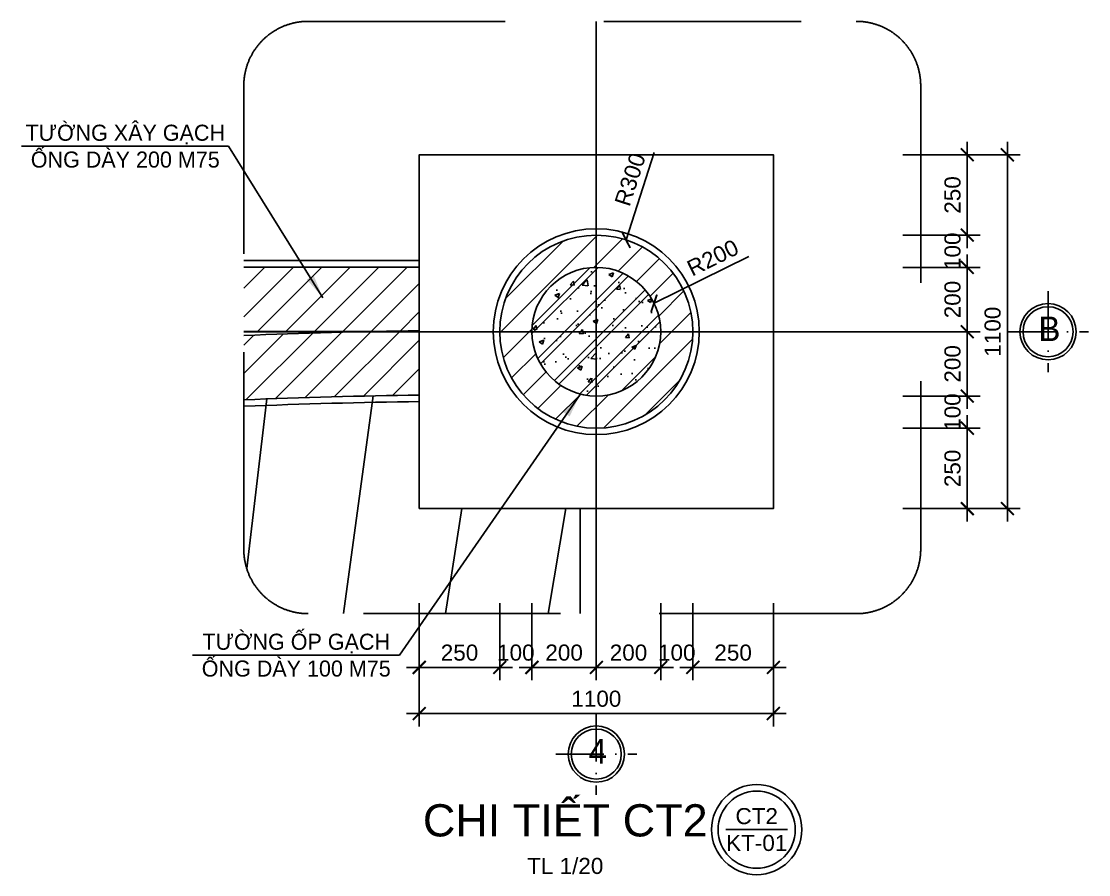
# Model space of a CAD drawing. Header units: inches. Extents: x 452443 to 881249, y 975131 to 1198310.
# Drawn here: x 583054 to 586369, y 1111321 to 1113974 of the extents above; entities that cross this region are included whole.
import ezdxf
from ezdxf.enums import TextEntityAlignment as Align

# ---------------------------------------------------------------- set-up
doc = ezdxf.new("R2010")
doc.units = ezdxf.units.IN
doc.header["$LTSCALE"] = 3.5
doc.header["$MEASUREMENT"] = 0
for name, pattern in [('ACAD_ISO10W100', [18, 12, -3, 0, -3]), ('CENTER', [2, 1.25, -0.25, 0.25, -0.25]), ('HIDDEN', [0.375, 0.25, -0.125])]:
    doc.linetypes.add(name, pattern=pattern)
for name, color, linetype in [('DOOR-84', 84, 'Continuous'), ('hatch', 4, 'Continuous'), ('Mui ten', 9, 'Continuous'), ('Net thay', 140, 'Continuous'), ('Netcat', 5, 'Continuous'), ('Netthay_126', 126, 'Continuous'), ('NOI THAT', 42, 'Continuous'), ('phong', 2, 'Continuous'), ('text', 3, 'Continuous'), ('thuocdo', 3, 'Continuous'), ('Truc', 252, 'Continuous'), ('VISIONABLE-LINE126', 126, 'Continuous')]:
    doc.layers.add(name, color=color, linetype=linetype)
doc.styles.add('chu 1', font='VHELVEN0.TTF')
doc.styles.get("Standard").update_dxf_attribs({"font": 'times.ttf'})
doc.styles.add('STYLE5', font='VAVON_.TTF')
doc.dimstyles.new('MUITEN', dxfattribs={"dimtxt": 250, "dimasz": 150, "dimexe": 1.25, "dimexo": 1.5, "dimgap": 1.5, "dimtad": 1, "dimdec": 0, "dimlfac": 2, "dimrnd": 1.38778e-17, "dimtxsty": 'Standard', "dimcen": 1, "dimclrd": 8, "dimclre": 8, "dimclrt": 7, "dimaunit": 1, "dimazin": 0, "dimtfac": 1, "dimtdec": 0, "dimtmove": 0, "dimatfit": 3, "dimfxl": 1, "dimarcsym": 0})
doc.dimstyles.new('TL20...', dxfattribs={"dimscale": 20, "dimtxt": 2.5, "dimasz": 2, "dimexe": 2, "dimexo": 2, "dimgap": 1, "dimtad": 1, "dimdec": 0, "dimzin": 0, "dimdsep": 46, "dimtxsty": 'chu 1', "dimblk": 'ARCHTICK', "dimcen": 2, "dimdle": 2, "dimclrd": 256, "dimclre": 256, "dimclrt": 256, "dimadec": 1, "dimazin": 0, "dimtfac": 1, "dimtdec": 0, "dimtix": 1, "dimtofl": 0, "dimtmove": 0, "dimatfit": 3, "dimldrblk": 'ARCHTICK', "dimfxl": 10, "dimfxlon": 1, "dimtolj": 1, "dimtzin": 0, "dimlwd": -1, "dimarcsym": 0})

# ---------------------------------------------------------------- blocks, each defined once
blk = doc.blocks.new('truc tron')
at = {"layer": 'DOOR-84', "linetype": 'ACAD_ISO10W100', "ltscale": 20}
for p, q in [((0, -710), (0, 710)), ((710, 0), (-710, 0))]:
    blk.add_line(p, q, dxfattribs=at)
at = {"layer": 'DOOR-84', "linetype": 'Continuous'}
blk.add_circle((0, 0), 492, dxfattribs=at)
at = {"layer": 'NOI THAT', "linetype": 'Continuous'}
blk.add_circle((0, 0), 437, dxfattribs=at)
blk = doc.blocks.new('_ArchTick')
at = {"color": 0, "linetype": 'ByBlock', "const_width": 0.15}
blk.add_lwpolyline([(-0.5, -0.5), (0.5, 0.5)], dxfattribs=at)
blk = doc.blocks.new('*D2663')
at = {"layer": 'DEFPOINTS', "color": 0}
for p in [(584539.8, 1113059), (584289.8, 1112885.3), (584539.8, 1111965.4)]:
    blk.add_point(p, dxfattribs=at)
at = {"layer": 'thuocdo', "lineweight": -2}
for p, q in [((584289.8, 1112165.4), (584289.8, 1111925.4)), ((584539.8, 1112165.4), (584539.8, 1111925.4))]:
    blk.add_line(p, q, dxfattribs=at)
at = {"layer": 'thuocdo'}
blk.add_line((584249.8, 1111965.4), (584579.8, 1111965.4), dxfattribs=at)
at = {"layer": 'thuocdo', "xscale": 40, "yscale": 40, "zscale": 40, "rotation": 180}
blk.add_blockref('_ArchTick', (584289.8, 1111965.4), dxfattribs=at)
at = {"layer": 'thuocdo', "xscale": 40, "yscale": 40, "zscale": 40}
blk.add_blockref('_ArchTick', (584539.8, 1111965.4), dxfattribs=at)
at = {"layer": 'thuocdo', "insert": (584414.8, 1112011.1), "char_height": 50, "attachment_point": 5, "style": 'chu 1'}
blk.add_mtext('\\A1;250', dxfattribs=at)
blk = doc.blocks.new('*D2664')
at = {"layer": 'DEFPOINTS', "color": 0}
for p in [(584539.8, 1113059), (584639.8, 1113059), (584639.8, 1111965.4)]:
    blk.add_point(p, dxfattribs=at)
at = {"layer": 'thuocdo', "lineweight": -2}
for p, q in [((584539.8, 1112165.4), (584539.8, 1111925.4)), ((584639.8, 1112165.4), (584639.8, 1111925.4))]:
    blk.add_line(p, q, dxfattribs=at)
at = {"layer": 'thuocdo'}
for p, q in [((584539.8, 1111965.4), (584499.8, 1111965.4)), ((584639.8, 1111965.4), (584679.8, 1111965.4))]:
    blk.add_line(p, q, dxfattribs=at)
at = {"layer": 'thuocdo', "xscale": 40, "yscale": 40, "zscale": 40}
blk.add_blockref('_ArchTick', (584539.8, 1111965.4), dxfattribs=at)
at = {"layer": 'thuocdo', "xscale": 40, "yscale": 40, "zscale": 40, "rotation": 180}
blk.add_blockref('_ArchTick', (584639.8, 1111965.4), dxfattribs=at)
at = {"layer": 'thuocdo', "insert": (584589.8, 1112011.1), "char_height": 50, "attachment_point": 5, "style": 'chu 1'}
blk.add_mtext('\\A1;100', dxfattribs=at)
blk = doc.blocks.new('*D2665')
at = {"layer": 'DEFPOINTS', "color": 0}
for p in [(584639.8, 1113059), (584839.8, 1113059), (584839.8, 1111965.4)]:
    blk.add_point(p, dxfattribs=at)
at = {"layer": 'thuocdo', "lineweight": -2}
for p, q in [((584639.8, 1112165.4), (584639.8, 1111925.4)), ((584839.8, 1112165.4), (584839.8, 1111925.4))]:
    blk.add_line(p, q, dxfattribs=at)
at = {"layer": 'thuocdo'}
blk.add_line((584599.8, 1111965.4), (584879.8, 1111965.4), dxfattribs=at)
at = {"layer": 'thuocdo', "xscale": 40, "yscale": 40, "zscale": 40, "rotation": 180}
blk.add_blockref('_ArchTick', (584639.8, 1111965.4), dxfattribs=at)
at = {"layer": 'thuocdo', "xscale": 40, "yscale": 40, "zscale": 40}
blk.add_blockref('_ArchTick', (584839.8, 1111965.4), dxfattribs=at)
at = {"layer": 'thuocdo', "insert": (584739.8, 1112011.1), "char_height": 50, "attachment_point": 5, "style": 'chu 1'}
blk.add_mtext('\\A1;200', dxfattribs=at)
blk = doc.blocks.new('*D2666')
at = {"layer": 'DEFPOINTS', "color": 0}
for p in [(584839.8, 1113059), (585039.8, 1113059), (585039.8, 1111965.4)]:
    blk.add_point(p, dxfattribs=at)
at = {"layer": 'thuocdo', "lineweight": -2}
for p, q in [((584839.8, 1112165.4), (584839.8, 1111925.4)), ((585039.8, 1112165.4), (585039.8, 1111925.4))]:
    blk.add_line(p, q, dxfattribs=at)
at = {"layer": 'thuocdo'}
blk.add_line((584799.8, 1111965.4), (585079.8, 1111965.4), dxfattribs=at)
at = {"layer": 'thuocdo', "xscale": 40, "yscale": 40, "zscale": 40, "rotation": 180}
blk.add_blockref('_ArchTick', (584839.8, 1111965.4), dxfattribs=at)
at = {"layer": 'thuocdo', "xscale": 40, "yscale": 40, "zscale": 40}
blk.add_blockref('_ArchTick', (585039.8, 1111965.4), dxfattribs=at)
at = {"layer": 'thuocdo', "insert": (584939.8, 1112011.1), "char_height": 50, "attachment_point": 5, "style": 'chu 1'}
blk.add_mtext('\\A1;200', dxfattribs=at)
blk = doc.blocks.new('*D2667')
at = {"layer": 'DEFPOINTS', "color": 0}
for p in [(585039.8, 1113059), (585139.8, 1113059), (585139.8, 1111965.4)]:
    blk.add_point(p, dxfattribs=at)
at = {"layer": 'thuocdo', "lineweight": -2}
for p, q in [((585039.8, 1112165.4), (585039.8, 1111925.4)), ((585139.8, 1112165.4), (585139.8, 1111925.4))]:
    blk.add_line(p, q, dxfattribs=at)
at = {"layer": 'thuocdo'}
for p, q in [((585039.8, 1111965.4), (584999.8, 1111965.4)), ((585139.8, 1111965.4), (585179.8, 1111965.4))]:
    blk.add_line(p, q, dxfattribs=at)
at = {"layer": 'thuocdo', "xscale": 40, "yscale": 40, "zscale": 40}
blk.add_blockref('_ArchTick', (585039.8, 1111965.4), dxfattribs=at)
at = {"layer": 'thuocdo', "xscale": 40, "yscale": 40, "zscale": 40, "rotation": 180}
blk.add_blockref('_ArchTick', (585139.8, 1111965.4), dxfattribs=at)
at = {"layer": 'thuocdo', "insert": (585089.8, 1112011.1), "char_height": 50, "attachment_point": 5, "style": 'chu 1'}
blk.add_mtext('\\A1;100', dxfattribs=at)
blk = doc.blocks.new('*D2668')
at = {"layer": 'DEFPOINTS', "color": 0}
for p in [(585139.8, 1113059), (585389.8, 1113059), (585389.8, 1111965.4)]:
    blk.add_point(p, dxfattribs=at)
at = {"layer": 'thuocdo', "lineweight": -2}
for p, q in [((585139.8, 1112165.4), (585139.8, 1111925.4)), ((585389.8, 1112165.4), (585389.8, 1111925.4))]:
    blk.add_line(p, q, dxfattribs=at)
at = {"layer": 'thuocdo'}
blk.add_line((585099.8, 1111965.4), (585429.8, 1111965.4), dxfattribs=at)
at = {"layer": 'thuocdo', "xscale": 40, "yscale": 40, "zscale": 40, "rotation": 180}
blk.add_blockref('_ArchTick', (585139.8, 1111965.4), dxfattribs=at)
at = {"layer": 'thuocdo', "xscale": 40, "yscale": 40, "zscale": 40}
blk.add_blockref('_ArchTick', (585389.8, 1111965.4), dxfattribs=at)
at = {"layer": 'thuocdo', "insert": (585264.8, 1112011.1), "char_height": 50, "attachment_point": 5, "style": 'chu 1'}
blk.add_mtext('\\A1;250', dxfattribs=at)
blk = doc.blocks.new('*D2669')
at = {"layer": 'DEFPOINTS', "color": 0}
for p in [(585389.8, 1112063.4), (584289.8, 1112045.4), (585389.8, 1111822.1)]:
    blk.add_point(p, dxfattribs=at)
at = {"layer": 'thuocdo', "lineweight": -2}
for p, q in [((584289.8, 1112005.4), (584289.8, 1111782.1)), ((585389.8, 1112022.1), (585389.8, 1111782.1))]:
    blk.add_line(p, q, dxfattribs=at)
at = {"layer": 'thuocdo'}
blk.add_line((584249.8, 1111822.1), (585429.8, 1111822.1), dxfattribs=at)
at = {"layer": 'thuocdo', "xscale": 40, "yscale": 40, "zscale": 40, "rotation": 180}
blk.add_blockref('_ArchTick', (584289.8, 1111822.1), dxfattribs=at)
at = {"layer": 'thuocdo', "xscale": 40, "yscale": 40, "zscale": 40}
blk.add_blockref('_ArchTick', (585389.8, 1111822.1), dxfattribs=at)
at = {"layer": 'thuocdo', "insert": (584839.8, 1111867.8), "char_height": 50, "attachment_point": 5, "style": 'chu 1'}
blk.add_mtext('\\A1;1100', dxfattribs=at)
blk = doc.blocks.new('*D2670')
at = {"layer": 'DEFPOINTS', "color": 0}
for p in [(584932.2, 1113294.4), (584839.8, 1113009)]:
    blk.add_point(p, dxfattribs=at)
at = {"layer": 'thuocdo'}
blk.add_line((585020, 1113565.6), (584932.2, 1113294.4), dxfattribs=at)
at = {"layer": 'thuocdo', "lineweight": -2}
for p, q in [((584839.8, 1112969), (584839.8, 1113049)), ((584799.8, 1113009), (584879.8, 1113009))]:
    blk.add_line(p, q, dxfattribs=at)
at = {"layer": 'thuocdo', "xscale": 40, "yscale": 40, "zscale": 40, "rotation": 252.0583807570708}
blk.add_blockref('_ArchTick', (584932.2, 1113294.4), dxfattribs=at)
at = {"layer": 'thuocdo', "insert": (584945, 1113482.1), "char_height": 50, "attachment_point": 5, "rotation": 72.0584, "style": 'chu 1'}
blk.add_mtext('\\A1;R300', dxfattribs=at)
blk = doc.blocks.new('*D2671')
at = {"layer": 'DEFPOINTS', "color": 0}
for p in [(585019.1, 1113097.6), (584839.8, 1113009)]:
    blk.add_point(p, dxfattribs=at)
at = {"layer": 'thuocdo'}
blk.add_line((585313.8, 1113243.1), (585019.1, 1113097.6), dxfattribs=at)
at = {"layer": 'thuocdo', "lineweight": -2}
for p, q in [((584839.8, 1112969), (584839.8, 1113049)), ((584799.8, 1113009), (584879.8, 1113009))]:
    blk.add_line(p, q, dxfattribs=at)
at = {"layer": 'thuocdo', "xscale": 40, "yscale": 40, "zscale": 40, "rotation": 206.2874651445031}
blk.add_blockref('_ArchTick', (585019.1, 1113097.6), dxfattribs=at)
at = {"layer": 'thuocdo', "insert": (585201.6, 1113238.7), "char_height": 50, "attachment_point": 5, "rotation": 26.2875, "style": 'chu 1'}
blk.add_mtext('\\A1;R200', dxfattribs=at)
blk = doc.blocks.new('*D2688')
at = {"layer": 'DEFPOINTS', "color": 0}
for p in [(584839.8, 1112709), (585992.3, 1112709), (584877.3, 1112459)]:
    blk.add_point(p, dxfattribs=at)
at = {"layer": 'thuocdo'}
blk.add_line((585992.3, 1112419), (585992.3, 1112749), dxfattribs=at)
at = {"layer": 'thuocdo', "lineweight": -2}
for p, q in [((585792.3, 1112709), (586032.3, 1112709)), ((585792.3, 1112459), (586032.3, 1112459))]:
    blk.add_line(p, q, dxfattribs=at)
at = {"layer": 'thuocdo', "xscale": 40, "yscale": 40, "zscale": 40}
for p, rotation in [((585992.3, 1112709), 90), ((585992.3, 1112459), 270)]:
    blk.add_blockref('_ArchTick', p, dxfattribs=dict(at, rotation=rotation))
at = {"layer": 'thuocdo', "insert": (585946.6, 1112584), "char_height": 50, "attachment_point": 5, "rotation": 90, "style": 'chu 1'}
blk.add_mtext('\\A1;250', dxfattribs=at)
blk = doc.blocks.new('*D2689')
at = {"layer": 'DEFPOINTS', "color": 0}
for p in [(584839.8, 1112809), (585992.3, 1112809), (584839.8, 1112709)]:
    blk.add_point(p, dxfattribs=at)
at = {"layer": 'thuocdo'}
for p, q in [((585992.3, 1112809), (585992.3, 1112849)), ((585992.3, 1112709), (585992.3, 1112669))]:
    blk.add_line(p, q, dxfattribs=at)
at = {"layer": 'thuocdo', "lineweight": -2}
for p, q in [((585792.3, 1112809), (586032.3, 1112809)), ((585792.3, 1112709), (586032.3, 1112709))]:
    blk.add_line(p, q, dxfattribs=at)
at = {"layer": 'thuocdo', "xscale": 40, "yscale": 40, "zscale": 40}
for p, rotation in [((585992.3, 1112809), 270), ((585992.3, 1112709), 90)]:
    blk.add_blockref('_ArchTick', p, dxfattribs=dict(at, rotation=rotation))
at = {"layer": 'thuocdo', "insert": (585946.6, 1112759), "char_height": 50, "attachment_point": 5, "rotation": 90, "style": 'chu 1'}
blk.add_mtext('\\A1;100', dxfattribs=at)
blk = doc.blocks.new('*D2690')
at = {"layer": 'DEFPOINTS', "color": 0}
for p in [(584839.8, 1113009), (585992.3, 1113009), (584839.8, 1112809)]:
    blk.add_point(p, dxfattribs=at)
at = {"layer": 'thuocdo'}
blk.add_line((585992.3, 1112769), (585992.3, 1113049), dxfattribs=at)
at = {"layer": 'thuocdo', "lineweight": -2}
for p, q in [((585792.3, 1113009), (586032.3, 1113009)), ((585792.3, 1112809), (586032.3, 1112809))]:
    blk.add_line(p, q, dxfattribs=at)
at = {"layer": 'thuocdo', "xscale": 40, "yscale": 40, "zscale": 40}
for p, rotation in [((585992.3, 1113009), 90), ((585992.3, 1112809), 270)]:
    blk.add_blockref('_ArchTick', p, dxfattribs=dict(at, rotation=rotation))
at = {"layer": 'thuocdo', "insert": (585946.6, 1112909), "char_height": 50, "attachment_point": 5, "rotation": 90, "style": 'chu 1'}
blk.add_mtext('\\A1;200', dxfattribs=at)
blk = doc.blocks.new('*D2691')
at = {"layer": 'DEFPOINTS', "color": 0}
for p in [(584839.8, 1113209), (585992.3, 1113209), (584839.8, 1113009)]:
    blk.add_point(p, dxfattribs=at)
at = {"layer": 'thuocdo'}
blk.add_line((585992.3, 1112969), (585992.3, 1113249), dxfattribs=at)
at = {"layer": 'thuocdo', "lineweight": -2}
for p, q in [((585792.3, 1113209), (586032.3, 1113209)), ((585792.3, 1113009), (586032.3, 1113009))]:
    blk.add_line(p, q, dxfattribs=at)
at = {"layer": 'thuocdo', "xscale": 40, "yscale": 40, "zscale": 40}
for p, rotation in [((585992.3, 1113209), 90), ((585992.3, 1113009), 270)]:
    blk.add_blockref('_ArchTick', p, dxfattribs=dict(at, rotation=rotation))
at = {"layer": 'thuocdo', "insert": (585946.6, 1113109), "char_height": 50, "attachment_point": 5, "rotation": 90, "style": 'chu 1'}
blk.add_mtext('\\A1;200', dxfattribs=at)
blk = doc.blocks.new('*D2692')
at = {"layer": 'DEFPOINTS', "color": 0}
for p in [(584839.8, 1113309), (585992.3, 1113309), (584839.8, 1113209)]:
    blk.add_point(p, dxfattribs=at)
at = {"layer": 'thuocdo'}
for p, q in [((585992.3, 1113309), (585992.3, 1113349)), ((585992.3, 1113209), (585992.3, 1113169))]:
    blk.add_line(p, q, dxfattribs=at)
at = {"layer": 'thuocdo', "lineweight": -2}
for p, q in [((585792.3, 1113309), (586032.3, 1113309)), ((585792.3, 1113209), (586032.3, 1113209))]:
    blk.add_line(p, q, dxfattribs=at)
at = {"layer": 'thuocdo', "xscale": 40, "yscale": 40, "zscale": 40}
for p, rotation in [((585992.3, 1113309), 270), ((585992.3, 1113209), 90)]:
    blk.add_blockref('_ArchTick', p, dxfattribs=dict(at, rotation=rotation))
at = {"layer": 'thuocdo', "insert": (585946.6, 1113259), "char_height": 50, "attachment_point": 5, "rotation": 90, "style": 'chu 1'}
blk.add_mtext('\\A1;100', dxfattribs=at)
blk = doc.blocks.new('*D2693')
at = {"layer": 'DEFPOINTS', "color": 0}
for p in [(584839.8, 1113559), (585992.3, 1113559), (584839.8, 1113309)]:
    blk.add_point(p, dxfattribs=at)
at = {"layer": 'thuocdo'}
blk.add_line((585992.3, 1113269), (585992.3, 1113599), dxfattribs=at)
at = {"layer": 'thuocdo', "lineweight": -2}
for p, q in [((585792.3, 1113559), (586032.3, 1113559)), ((585792.3, 1113309), (586032.3, 1113309))]:
    blk.add_line(p, q, dxfattribs=at)
at = {"layer": 'thuocdo', "xscale": 40, "yscale": 40, "zscale": 40}
for p, rotation in [((585992.3, 1113559), 90), ((585992.3, 1113309), 270)]:
    blk.add_blockref('_ArchTick', p, dxfattribs=dict(at, rotation=rotation))
at = {"layer": 'thuocdo', "insert": (585946.6, 1113434), "char_height": 50, "attachment_point": 5, "rotation": 90, "style": 'chu 1'}
blk.add_mtext('\\A1;250', dxfattribs=at)
blk = doc.blocks.new('*D2694')
at = {"layer": 'DEFPOINTS', "color": 0}
for p in [(585882, 1113559), (586116.9, 1113559), (585882, 1112459)]:
    blk.add_point(p, dxfattribs=at)
at = {"layer": 'thuocdo'}
blk.add_line((586116.9, 1112419), (586116.9, 1113599), dxfattribs=at)
at = {"layer": 'thuocdo', "lineweight": -2}
for p, q in [((585922, 1113559), (586156.9, 1113559)), ((585922, 1112459), (586156.9, 1112459))]:
    blk.add_line(p, q, dxfattribs=at)
at = {"layer": 'thuocdo', "xscale": 40, "yscale": 40, "zscale": 40}
for p, rotation in [((586116.9, 1113559), 90), ((586116.9, 1112459), 270)]:
    blk.add_blockref('_ArchTick', p, dxfattribs=dict(at, rotation=rotation))
at = {"layer": 'thuocdo', "insert": (586071.2, 1113009), "char_height": 50, "attachment_point": 5, "rotation": 90, "style": 'chu 1'}
blk.add_mtext('\\A1;1100', dxfattribs=at)

msp = doc.modelspace()

# ---------------------------------------------------------------- hatches: boundary and pattern name
at = {"layer": 'hatch'}
h = msp.add_hatch(dxfattribs=at)
h.set_pattern_fill('ANSI31', color=256, scale=500)
h.set_pattern_definition([(45, (684061.71, 933662.05), (-44.194174, 44.194174), [])])
h.paths.add_polyline_path([(584539.8, 1113009, 1), (585139.8, 1113009, 1)])
h.paths.add_polyline_path([(585039.8, 1113009, -1), (584639.8, 1113009, -1)], flags=16)
h = msp.add_hatch(dxfattribs=at)
h.set_pattern_fill('ANSI31', color=256, scale=500)
h.set_pattern_definition([(45, (684061.71, 933712.05), (-44.194174, 44.194174), [])])
h.paths.add_polyline_path([(584289.8, 1113209.8), (583744.6, 1113209.8), (583744.6, 1113009.8), (584165.1, 1113009.8, -0.001586), (584289.8, 1113011.8)])
h.paths.add_polyline_path([(584289.8, 1113009.8), (584165.1, 1113009.8, 0.00535), (583744.6, 1112997.2), (583744.6, 1112797.1, -0.007007), (584289.8, 1112811.8)])
h = msp.add_hatch(dxfattribs=at)
h.set_pattern_fill('BT-01', color=256, scale=20, pattern_type=2)
h.set_pattern_definition([(50, (684061.71, 933662.05), (143.452037, -12.55043), [15, -165]), (355, (684061.71, 933662.05), (-27.75027, 150.43843), [12, -132]), (100.4514, (684073.67, 933661), (115.70188, 137.88791), [12.74804, -140.22842]), (46.1842, (684061.71, 933702.05), (213.44821, -33.1038), [22.5, -247.5]), (96.6356, (684079.5, 933699.3), (186.93254, 194.82357), [19.12206, -210.3426]), (351.1842, (684061.71, 933702.05), (186.9324, 194.82372), [18, -198]), (21, (684081.71, 933692.05), (119.38141, -80.52378), [15, -165]), (326, (684081.71, 933692.05), (48.66307, 145.03001), [12, -132]), (71.4514, (684091.66, 933685.34), (168.04453, 64.5061), [12.74804, -140.22842]), (37.5, (684061.71, 933662.05), (2.431971, 66.578771), [0, -130.4, 0, -134, 0, -132.5]), (7.5, (684061.71, 933662.05), (52.613907, 78.882342), [0, -76.4, 0, -127.4, 0, -50.5]), (327.5, (684017.11, 933662.05), (106.764487, -4.510974), [0, -50, 0, -156, 0, -207]), (317.5, (683997.11, 933662.05), (116.637234, 20.020996), [0, -65, 0, -103.6, 0, -147]), (45, (684061.71, 933662.05), (-60.104076, 60.104076), []), (45, (684061.71, 933686.55), (-60.104076, 60.104076), [])])
h.paths.add_polyline_path([(584639.8, 1113009, 1), (585039.8, 1113009, 1)])

# ---------------------------------------------------------------- linework, layer by layer
at = {"linetype": 'HIDDEN', "ltscale": 700}
msp.add_lwpolyline([(583944.6, 1113973.7), (585647.6, 1113973.7, -0.414214), (585847.6, 1113773.7), (585847.6, 1112332.5, -0.414214), (585647.6, 1112132.5), (583944.6, 1112132.5, -0.414214), (583744.6, 1112332.5), (583744.6, 1113773.7, -0.414214)], format="xyb", close=True, dxfattribs=at)
for radius in [140, 120]:
    msp.add_circle((585338.1, 1111461.1), radius)
at = {"layer": 'hatch'}
for points in [[(583816.5, 1112800), (583753.8, 1112272.5)], [(584146.2, 1112809.4), (584054, 1112132.5)], [(584421.6, 1112459), (584371.5, 1112132.5)], [(584745.6, 1112459), (584689.8, 1112132.5)]]:
    msp.add_lwpolyline(points, dxfattribs=at)
at = {"layer": 'Mui ten'}
msp.add_line((585434.1, 1111461.1), (585242.1, 1111461.1), dxfattribs=at)
at = {"layer": 'Net thay'}
msp.add_lwpolyline([(584789.8, 1112459), (584789.8, 1112132.5)], dxfattribs=at)
at = {"layer": 'Netcat'}
msp.add_line((584289.8, 1113009.8), (583744.6, 1113009.8), dxfattribs=at)
msp.add_lwpolyline([(583744.6, 1113209.8), (584289.8, 1113209.8)], dxfattribs=at)
for radius in [300, 200]:
    msp.add_circle((584839.8, 1113009), radius, dxfattribs=at)
for centre, radius, start, end in [((584540.7, 1093353.1), 19660.3, 90.73109, 92.32067), ((584540.9, 1093353), 19460.4, 90.73913, 92.34505)]:
    msp.add_arc(centre, radius, start, end, dxfattribs=at)
at = {"layer": 'Netthay_126'}
msp.add_lwpolyline([(584289.8, 1112459), (585389.8, 1112459), (585389.8, 1113559), (584289.8, 1113559)], close=True, dxfattribs=at)
at = {"layer": 'NOI THAT'}
msp.add_lwpolyline([(583744.6, 1113229.8), (584289.8, 1113229.8)], dxfattribs=at)
msp.add_circle((584839.8, 1113009), 320, dxfattribs=at)
msp.add_arc((584540.9, 1093353), 19440.4, 90.73913, 92.34505, dxfattribs=at)
at = {"layer": 'Truc', "linetype": 'CENTER', "ltscale": 600}
for points in [[(584839.8, 1113973.7), (584839.8, 1112132.5)], [(583744.6, 1113008.8), (585847.6, 1113008.8)]]:
    msp.add_lwpolyline(points, dxfattribs=at)

# ---------------------------------------------------------------- block references
at = {"layer": 'VISIONABLE-LINE126', "linetype": 'Continuous', "xscale": 0.1777248000726104, "yscale": 0.1777247999561951, "zscale": 0.1777248000027612, "rotation": 180}
for p in [(586243.1, 1113009), (584839.8, 1111695.9)]:
    msp.add_blockref('truc tron', p, dxfattribs=at)

# ---------------------------------------------------------------- texts
at = {"attachment_point": 5, "style": 'chu 1'}
for s, insert, char_height, width in [('{\\fVNI Helve|b0|i0|c0|p2;TÖÔØNG XAÂY GAÏCH OÁNG DAØY 200 M75}', (583376.4, 1113585.4), 50, 778.948), ('{\\fVNI Helve|b0|i0|c0|p2;TÖÔØNG OÁP GAÏCH OÁNG DAØY 100 M75}', (583907.6, 1112003.2), 50, 709.042), ('CHI TIEÁT CT2\\P{\\H0.5x;TL 1/20 }', (584743.3, 1111431.3), 100, 1181.252), ('CT2\\PKT-01 ', (585338.1, 1111461.1), 50, 129.508)]:
    msp.add_mtext(s, dxfattribs=dict(at, insert=insert, char_height=char_height, width=width))
at = {"layer": 'text', "linetype": 'Continuous', "style": 'STYLE5'}
for s, p in [('B', (586247.5, 1112979.7)), ('4', (584844.2, 1111666.6))]:
    msp.add_text(s, height=76.5, dxfattribs=at).set_placement(p, align=Align.CENTER)

# ---------------------------------------------------------------- dimensions: what is measured, and where the dimension line sits
at = {"layer": 'thuocdo'}
for base, p1, p2, picture, middle in [((585992.3, 1113559), (584839.8, 1113309), (584839.8, 1113559), '*D2693', (585946.6, 1113434)), ((585992.3, 1113309), (584839.8, 1113209), (584839.8, 1113309), '*D2692', (585946.6, 1113259)), ((585992.3, 1113209), (584839.8, 1113009), (584839.8, 1113209), '*D2691', (585946.6, 1113109)), ((585992.3, 1113009), (584839.8, 1112809), (584839.8, 1113009), '*D2690', (585946.6, 1112909)), ((585992.3, 1112809), (584839.8, 1112709), (584839.8, 1112809), '*D2689', (585946.6, 1112759))]:
    dim = msp.add_linear_dim(base=base, p1=p1, p2=p2, angle=90, dimstyle='TL20...', override={"dimtmove": 1}, dxfattribs=at)
    dim.commit()
    dim.dimension.update_dxf_attribs({"geometry": picture, "text_midpoint": middle})
for base, p1, p2, picture, middle in [((586116.9, 1113559), (585882, 1112459), (585882, 1113559), '*D2694', (586071.2, 1113009)), ((585992.3, 1112709), (584877.3, 1112459), (584839.8, 1112709), '*D2688', (585946.6, 1112584))]:
    dim = msp.add_linear_dim(base=base, p1=p1, p2=p2, angle=90, dimstyle='TL20...', dxfattribs=at)
    dim.commit()
    dim.dimension.update_dxf_attribs({"geometry": picture, "text_midpoint": middle})
dim = msp.add_radius_dim(center=(584839.8, 1113009), mpoint=(584932.2, 1113294.4), dimstyle='TL20...', dxfattribs=at)
dim.commit()
dim.dimension.update_dxf_attribs({"geometry": '*D2670', "text_midpoint": (584945, 1113482.1)})
dim = msp.add_radius_dim(center=(584839.8, 1113009), mpoint=(585019.1, 1113097.6), dimstyle='TL20...', dxfattribs=at)
dim.commit()
dim.dimension.update_dxf_attribs({"geometry": '*D2671', "text_midpoint": (585221.9, 1113197.7), "dimtype": 164})
for base, p1, p2, picture, middle in [((584539.8, 1111965.4), (584289.8, 1112885.3), (584539.8, 1113059), '*D2663', (584414.8, 1112011.1)), ((585389.8, 1111822.1), (584289.8, 1112045.4), (585389.8, 1112063.4), '*D2669', (584839.8, 1111867.8))]:
    dim = msp.add_linear_dim(base=base, p1=p1, p2=p2, dimstyle='TL20...', dxfattribs=at)
    dim.commit()
    dim.dimension.update_dxf_attribs({"geometry": picture, "text_midpoint": middle})
for base, p1, p2, picture, middle in [((584639.8, 1111965.4), (584539.8, 1113059), (584639.8, 1113059), '*D2664', (584589.8, 1112011.1)), ((584839.8, 1111965.4), (584639.8, 1113059), (584839.8, 1113059), '*D2665', (584739.8, 1112011.1)), ((585039.8, 1111965.4), (584839.8, 1113059), (585039.8, 1113059), '*D2666', (584939.8, 1112011.1)), ((585139.8, 1111965.4), (585039.8, 1113059), (585139.8, 1113059), '*D2667', (585089.8, 1112011.1)), ((585389.8, 1111965.4), (585139.8, 1113059), (585389.8, 1113059), '*D2668', (585264.8, 1112011.1))]:
    dim = msp.add_linear_dim(base=base, p1=p1, p2=p2, dimstyle='TL20...', override={"dimtmove": 1}, dxfattribs=at)
    dim.commit()
    dim.dimension.update_dxf_attribs({"geometry": picture, "text_midpoint": middle})

# ---------------------------------------------------------------- leaders
at = {"layer": 'phong', "linetype": 'Continuous', "ltscale": 0.3}
for points in [[(583990.7, 1113113.9), (583697.2, 1113585.4), (583053.6, 1113585.4)], [(584789.3, 1112813.9), (584228.5, 1112003.2), (583584.8, 1112003.2)]]:
    msp.add_leader(points, dimstyle='MUITEN', override={"dimasz": 75}, dxfattribs=at)

doc.saveas('drawing.dxf')
